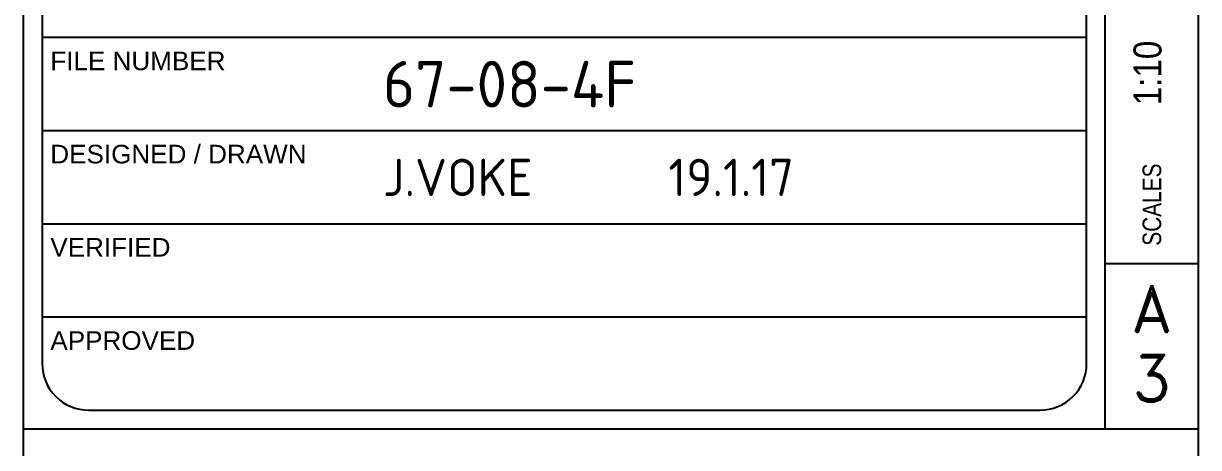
# Model space of a CAD drawing. Extents: x 0 to 420, y 0 to 297.
# Drawn here: x 352.5 to 415.5, y 36 to 58.7 of the extents above; entities that cross this region are included whole.
import ezdxf
from ezdxf.enums import TextEntityAlignment as Align

# ---------------------------------------------------------------- set-up
doc = ezdxf.new("R2010")
doc.units = 0
doc.layers.get('0').update_dxf_attribs({"linetype": 'CONTINUOUS'})
for name, color, linetype in [('L18', 4, 'CONTINUOUS'), ('TBLK18', 4, 'CONTINUOUS'), ('TBLK25', 1, 'CONTINUOUS'), ('TBLK35', 3, 'CONTINUOUS'), ('TBLK50', 7, 'CONTINUOUS')]:
    doc.layers.add(name, color=color, linetype=linetype)
doc.styles.add('HELV', font='helvs.shx')
doc.styles.add('HELVL', font='helvl', dxfattribs={"width": 0.8})
doc.styles.add('ISO', font='iso3098b.shx')
doc.styles.add('ROMAND', font='romand')

# ---------------------------------------------------------------- blocks, each defined once
blk = doc.blocks.new('A3BBLK')
at = {"layer": 'TBLK50'}
for p, q in [((352.5, 4.5), (352.5, 292.5)), ((415.5, 4.5), (415.5, 292.5))]:
    blk.add_line(p, q, dxfattribs=at)
blk = doc.blocks.new('a3_in_vtblk std dwg')
at = {"layer": 'TBLK35'}
for p, q in [((410.5, 37), (410.5, 292.5)), ((353.5, 58), (409.5, 58)), ((353.5, 53), (409.5, 53)), ((353.5, 48), (409.5, 48)), ((410.5, 45.868), (415.5, 45.868)), ((353.5, 43), (409.5, 43)), ((352.5, 37), (415.5, 37))]:
    blk.add_line(p, q, dxfattribs=at)
at = {"layer": 'TBLK50'}
blk.add_lwpolyline([(409.5, 40.5), (409.5, 79.341, 0.414214), (407, 81.841), (356, 81.841, 0.414214), (353.5, 79.341), (353.5, 40.5, 0.414214), (356, 38), (407, 38, 0.414214)], format="xyb", close=True, dxfattribs=at)
blk.add_blockref('A3BBLK', (0, 0))
at = {"layer": 'TBLK18', "style": 'HELVL'}
for s, p in [('FILE NUMBER', (353.94, 56.236)), ('DESIGNED / DRAWN', (353.94, 51.236)), ('VERIFIED', (353.94, 46.236)), ('APPROVED', (353.94, 41.236))]:
    blk.add_text(s, height=1, dxfattribs=at).set_placement(p)
at = {"layer": 'TBLK18', "style": 'HELVL', "width": 0.8}
blk.add_text('SCALES', height=1, rotation=90, dxfattribs=at).set_placement((413.5, 46.821))
at = {"layer": 'TBLK18', "style": 'ISO'}
blk.add_attdef('MR_DIRECTORATE', text='', height=1.5, dxfattribs=at).set_placement((381.5, 68.119), align=Align.CENTER)
for tag, p in [('STREET_NAME', (355.514, 62.1)), ('SUBURB_POSTCODE', (388.488, 62.1)), ('TELEPHONE_NO.', (368.306, 59.836)), ('FAX_NO.', (393.555, 59.836))]:
    blk.add_attdef(tag, p, '', height=1.5, dxfattribs=at)
at = {"layer": 'TBLK25', "style": 'ISO'}
for tag, height, p in [('MR_BRANCH', 2, (381.5, 65.199)), ('ROAD_SECTION', 1.75, (384.5, 29.162)), ('SLK', 1.75, (384.5, 26.108)), ('CHAINAGE', 1.75, (384.5, 19.205))]:
    blk.add_attdef(tag, text='', height=height, dxfattribs=at).set_placement(p, align=Align.CENTER)
for tag, p, height in [('FILE_NUMBER', (371.773, 54.237), 2.5), ('DESIGNED_/_DRAWN', (371.773, 49.487), 2), ('VERIFIED', (371.773, 44.487), 2), ('APPROVED', (371.773, 39.487), 2), ('LOCAL_AUTHORITY', (370.48, 16.733), 1.25)]:
    blk.add_attdef(tag, p, '', height=height, dxfattribs=at)
at = {"layer": 'TBLK35', "style": 'ROMAND'}
for s, p in [('A', (413, 42.209)), ('3', (413, 38.458))]:
    blk.add_text(s, height=2.5, dxfattribs=at).set_placement(p, align=Align.CENTER)
at = {"layer": 'TBLK35', "style": 'ISO', "width": 0.9}
for tag, p in [('ROAD_PROJECT&NUMBER', (384.5, 32.231)), ('DRAWING_DESCRIPTION', (384.5, 22.288))]:
    blk.add_attdef(tag, text='', height=2.5, dxfattribs=at).set_placement(p, align=Align.CENTER)
at = {"layer": 'TBLK50', "style": 'ISO'}
blk.add_attdef('MRWA_DRG_NUMBER', (356.288, 6.085), '', height=5, dxfattribs=at)
blk = doc.blocks.new('sca10_3')
at = {"layer": 'L18', "style": 'HELV', "width": 0.85}
blk.add_text('1:10', height=1.5, rotation=90, dxfattribs=at).set_placement((-1.986, 11.949), align=Align.RIGHT)

msp = doc.modelspace()

# ---------------------------------------------------------------- block references
at = {"layer": 'L18'}
ref = msp.add_blockref('a3_in_vtblk std dwg', (0, 0), dxfattribs=at)
ref.add_attrib('FILE_NUMBER', '67-08-4F', (371.773437, 54.23655), dxfattribs={"layer": 'TBLK25', "height": 2.5, "style": 'ISO'})
ref.add_attrib('DESIGNED_/_DRAWN', 'J.VOKE      19.1.17', (371.773437, 49.48655), dxfattribs={"layer": 'TBLK25', "height": 2, "style": 'ISO'})
msp.add_blockref('sca10_3', (415.5, 45.868454), dxfattribs=at)

doc.saveas('drawing.dxf')
